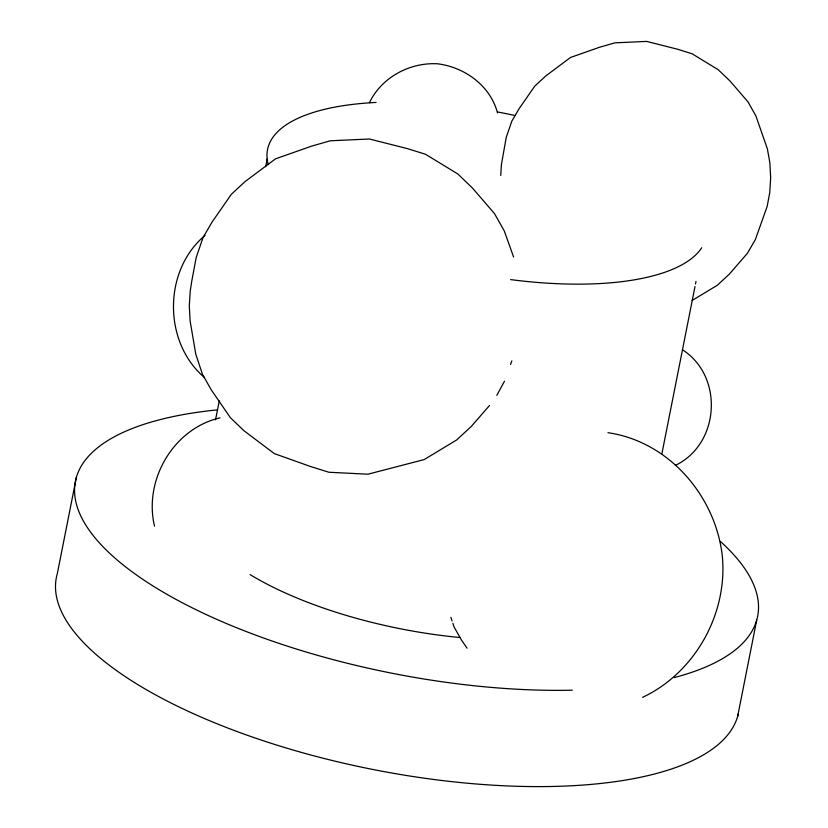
<?xml version="1.0" encoding="UTF-8"?>
<svg xmlns="http://www.w3.org/2000/svg" width="828" height="828" viewBox="0 0 828 828"><rect width="100%" height="100%" fill="white"/><g stroke="black" fill="none" stroke-linecap="round" stroke-linejoin="round"><path stroke-width="1.24" d="M500.733 175.443L501.416 164.555L506.239 137.396L511.787 121.24L518.98 108.882L534.753 86.153L545.89 75.855L570.554 57.453L599.627 47.217L614.935 42.839L646.616 41.4L677.511 49.214L692.073 53.768L718.228 69.728L730.017 81.02L747.974 101.865L755.881 115.868L767.401 148.978L769.874 162.878L770.671 177.761L769.74 192.613L767.152 206.441L755.343 239.613L747.311 253.42L729.178 274.285L717.286 285.277L692.094 300.492M76.383 477.352L57.329 573.587A347.719 126.87 11.2 0 0 365.407 767.96A347.719 126.87 11.2 0 0 738.255 714.046M215.528 419.837L219.296 400.845M265.664 166.666L267.165 159.069M661.914 453.63L695.002 286.54M695.499 284.004L696.006 281.479M737.644 716.417L756.699 620.182M504.48 381.232L496.79 395.339M510.555 364.486L511.859 360.894M369.412 102.693C381.636 77.314 409.684 62.276 437.463 63.787C464.674 67.089 490.424 85.75 497.504 112.929M489.555 405.43L471.318 426.41L456.642 439.978L424.205 459.571L367.963 474.196L328.892 472.25L310.045 466.35L274.285 453.578L244.053 430.798L230.412 417.726L211.192 389.75L202.446 374.266L195.77 354.156L190.109 320.881L189.302 305.925L190.233 290.99L191.837 280.733L196.195 257.477L203.036 237.543L211.916 222.287L231.385 194.249L245.129 181.539L275.558 158.821L311.442 146.183L330.341 140.781L369.423 139.011L407.562 148.657L425.53 154.277L457.801 173.963L472.353 187.915L494.513 213.624L504.273 230.919L513.598 257.032M205.065 235.38C163.157 270.383 162.94 342.099 204.444 377.516M675.296 465.429C719.925 444.139 724.055 376.212 682.344 349.706M642.611 697.331C695.396 672.502 728.185 613.01 722.223 555.246C715.133 495.506 668.662 441.459 607.959 432.702M220.031 417.85C173.352 428.521 143.42 480.292 154.557 526.235M467.044 648.158L461.424 639.982L454.075 626.972L452.875 623.349M450.877 617.315L452.078 620.938M720.401 541.46A347.719 126.87 11.2 0 1 674.158 677.594M572.345 690.2A347.719 126.87 11.2 0 1 124.769 566.228A347.719 126.87 11.2 0 1 216.594 409.964M459.726 637.508A223.695 81.62 11.2 0 1 250.087 574.611M701.73 247.758A223.695 81.62 11.2 0 1 510.669 279.605M268.241 164.648A223.695 81.62 11.2 0 1 376.078 102.444M497.556 111.966A223.695 81.62 11.2 0 1 515.109 115.547"/></g></svg>
